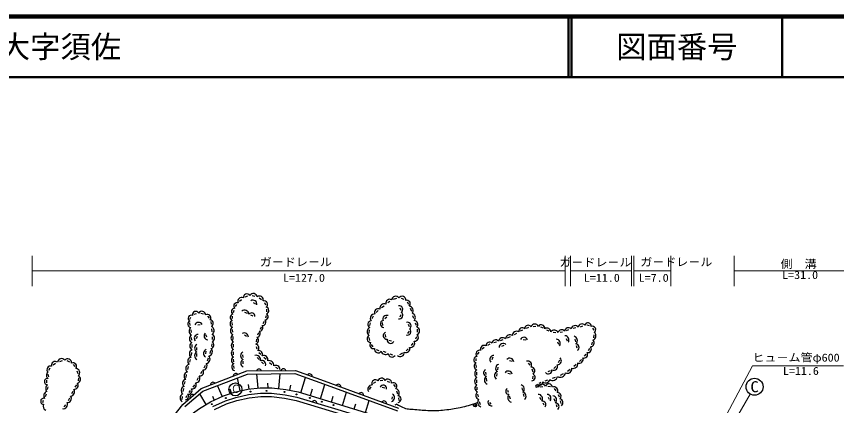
# Model space of a CAD drawing. Units: millimetres, scale not verified. Extents: x 40000 to 680000, y 20000 to 380000.
# Drawn here: x 417760 to 552944, y 315824 to 380000 of the extents above; entities that cross this region are included whole.
import ezdxf
from ezdxf.enums import TextEntityAlignment as Align

# ---------------------------------------------------------------- set-up
doc = ezdxf.new("R2010")
doc.units = ezdxf.units.MM
doc.header["$LTSCALE"] = 1000
doc.header["$PDMODE"] = 32
doc.header["$PDSIZE"] = 500
for name, color, linetype, lineweight in [('M-BGD', 7, 'Continuous', 25), ('M-STR-HTXT', 7, 'Continuous', 13), ('M-STR-STRC', 7, 'Continuous', 25), ('M-TTL', 2, 'Continuous', 140), ('M-TTL-LINE', 7, 'Continuous', 50)]:
    doc.layers.add(name, color=color, linetype=linetype, lineweight=lineweight)
doc.layers.add('M-TTL-TXT', color=7, linetype='Continuous')
doc.styles.add('ＭＳ ゴシック', font='')
doc.styles.get('ＭＳ ゴシック').set_extended_font_data('MS Gothic')

msp = doc.modelspace()

# ---------------------------------------------------------------- linework, layer by layer
at = {"layer": 'M-BGD'}
for p, q in [((455481, 333774), (455901, 333931)), ((456593, 333973), (457067, 333872)), ((454527, 333025), (454863, 333344)), ((456799, 332848), (457140, 332612)), ((457773, 333584), (458157, 333341)), ((458625, 332847), (458830, 332443)), ((478954, 332799), (479310, 333071)), ((479940, 333394), (480437, 333522)), ((481152, 333548), (481589, 333394)), ((482157, 332915), (482374, 332542)), ((453522, 331192), (453637, 331574)), ((453889, 332148), (454102, 332500)), ((455363, 331226), (455797, 331041)), ((458986, 331722), (459000, 331285)), ((477079, 331197), (477393, 331507)), ((477949, 331975), (478353, 332298)), ((480956, 331969), (481133, 331556)), ((482657, 331864), (482861, 331387)), ((446370, 330067), (446533, 330424)), ((447056, 330879), (447462, 331031)), ((448149, 331051), (448598, 330936)), ((449246, 330581), (449530, 330265)), ((453363, 330164), (453404, 330573)), ((456344, 330808), (456709, 330653)), ((458917, 330647), (458809, 330262)), ((476378, 330177), (476635, 330625)), ((478510, 330163), (478794, 330438)), ((481136, 330811), (480948, 330396)), ((483065, 330707), (483193, 330228)), ((446421, 329033), (446348, 329455)), ((447659, 329160), (448068, 329196)), ((449779, 329669), (449858, 329235)), ((453350, 329071), (453342, 329505)), ((458103, 328763), (457913, 328400)), ((458577, 329684), (458400, 329323)), ((476029, 329027), (476108, 329462)), ((478163, 329026), (478104, 329503)), ((482304, 329248), (482499, 328844)), ((483457, 329495), (483628, 329084)), ((501838, 328613), (502236, 328746)), ((502926, 328881), (503399, 328908)), ((504166, 328821), (504558, 328665)), ((509514, 328566), (509978, 328679)), ((510721, 328837), (511134, 328979)), ((511759, 329120), (512150, 329049)), ((512732, 328610), (512935, 328236)), ((446594, 327854), (446556, 328329)), ((447433, 326911), (447596, 327276)), ((449132, 327119), (448984, 327502)), ((449932, 328498), (449988, 327987)), ((450041, 327191), (450037, 326720)), ((453420, 327923), (453387, 328377)), ((453510, 326724), (453477, 327197)), ((455362, 327467), (455691, 327278)), ((457636, 327816), (457485, 327424)), ((475925, 327772), (475968, 328296)), ((478660, 327095), (478576, 327524)), ((482480, 328107), (482247, 327740)), ((483699, 327182), (483521, 326775)), ((483816, 328424), (483837, 327930)), ((498726, 326985), (499176, 327196)), ((499855, 327560), (500249, 327788)), ((500855, 328139), (501228, 328339)), ((505129, 328334), (505503, 328132)), ((506223, 327913), (506695, 327867)), ((507387, 327916), (507792, 328004)), ((508428, 328204), (508831, 328346)), ((512953, 327501), (512866, 327009)), ((446661, 326594), (446625, 327050)), ((446717, 325426), (446709, 325898)), ((449977, 326019), (449905, 325581)), ((453557, 325485), (453548, 325973)), ((457313, 326773), (457257, 326327)), ((476010, 326580), (475897, 327057)), ((476553, 325517), (476305, 325883)), ((479586, 326426), (479159, 326564)), ((483108, 326132), (482798, 325715)), ((495454, 325815), (495829, 325986)), ((496458, 326215), (496868, 326343)), ((497551, 326553), (497993, 326699)), ((501292, 326706), (501699, 326685)), ((506947, 326331), (507133, 325943)), ((508375, 326903), (508558, 326525)), ((509803, 326781), (509909, 326330)), ((512673, 326279), (512520, 325857)), ((446592, 324103), (446665, 324603)), ((447511, 324981), (447511, 325414)), ((448969, 324343), (449022, 324774)), ((449745, 324887), (449614, 324425)), ((453549, 324184), (453550, 324671)), ((457284, 325587), (457407, 325165)), ((457741, 324604), (458026, 324286)), ((477540, 324844), (477119, 325011)), ((478726, 324562), (478255, 324732)), ((481376, 324458), (480914, 324218)), ((482315, 325164), (481984, 324868)), ((493773, 324240), (494036, 324643)), ((494545, 325199), (494882, 325471)), ((497758, 325613), (498174, 325785)), ((510044, 325756), (510139, 325349)), ((512225, 325226), (512011, 324856)), ((424893, 323114), (425369, 323258)), ((426067, 323235), (426536, 323037)), ((446318, 322976), (446436, 323404)), ((447509, 323935), (447510, 324391)), ((449367, 323649), (449185, 323136)), ((453574, 323067), (453559, 323489)), ((455111, 323735), (455103, 324175)), ((455130, 322691), (455122, 323145)), ((457418, 323745), (457750, 323426)), ((458545, 323807), (458905, 323490)), ((479793, 324153), (479362, 324285)), ((493513, 323195), (493553, 323598)), ((496159, 323443), (496329, 323839)), ((499054, 323279), (499456, 323142)), ((507251, 323290), (507076, 322874)), ((510875, 323432), (510553, 323111)), ((511622, 324292), (511351, 323956)), ((423089, 321647), (423336, 322060)), ((423820, 322556), (424195, 322801)), ((427112, 322601), (427385, 322250)), ((445999, 321782), (446123, 322279)), ((448878, 322430), (448669, 322024)), ((453657, 321956), (453617, 322404)), ((458175, 323016), (458479, 322724)), ((459491, 322937), (459877, 322602)), ((460480, 322164), (460868, 321930)), ((493596, 322097), (493546, 322530)), ((497084, 321724), (497152, 322144)), ((502122, 322835), (502409, 322479)), ((502739, 321875), (502864, 321408)), ((506689, 322290), (506333, 321929)), ((509012, 321751), (508600, 321456)), ((509996, 322596), (509627, 322272)), ((423093, 320590), (423018, 320997)), ((427734, 321576), (427902, 321101)), ((427975, 320405), (427918, 319920)), ((445713, 320474), (445819, 320954)), ((447724, 320405), (447481, 319958)), ((448325, 321422), (448095, 321039)), ((448232, 318635), (455748, 321531)), ((448490, 318198), (455844, 321032)), ((454643, 318240), (454180, 320391)), ((455748, 321531), (463748, 321606)), ((455844, 321032), (463664, 321105)), ((457632, 318706), (457366, 321047)), ((460999, 318629), (461258, 321083)), ((463664, 321105), (468358, 319417)), ((463748, 321606), (468503, 319896)), ((464647, 317957), (465418, 320475)), ((493666, 320859), (493662, 321357)), ((495167, 320937), (495124, 321331)), ((496918, 320689), (496991, 321142)), ((498763, 321157), (499178, 321070)), ((502901, 320659), (502821, 320240)), ((505739, 321535), (505339, 321377)), ((506560, 320474), (506057, 320289)), ((507863, 321036), (507371, 320804)), ((422779, 319569), (422776, 320011)), ((427659, 319225), (427410, 318853)), ((445468, 319338), (445559, 319774)), ((447110, 319259), (446848, 318875)), ((451689, 317353), (450885, 319121)), ((456097, 318532), (456011, 319282)), ((459229, 318746), (459227, 319529)), ((462829, 318373), (463000, 319211)), ((467890, 316964), (468612, 319324)), ((468358, 319417), (480550, 314957)), ((468503, 319896), (480722, 315426)), ((476604, 319500), (476977, 319758)), ((477715, 319963), (478166, 319993)), ((478845, 319881), (479269, 319709)), ((479917, 319288), (480189, 318933)), ((493662, 319586), (493659, 320048)), ((495282, 319877), (495231, 320346)), ((503508, 319261), (503378, 319116)), ((504205, 319630), (503883, 319489)), ((505282, 320020), (504835, 319865)), ((505325, 319037), (505784, 318982)), ((422566, 317319), (422703, 317781)), ((422902, 318488), (422975, 318938)), ((427051, 318157), (426864, 317747)), ((445171, 316025), (448232, 318635)), ((445249, 318146), (445332, 318633)), ((445534, 315678), (448490, 318198)), ((446417, 318324), (446156, 317986)), ((449029, 316031), (447970, 317756)), ((452727, 318464), (452718, 318454)), ((453204, 317874), (452986, 318539)), ((456032, 317629), (457996, 317852)), ((457996, 317852), (459830, 317858)), ((459830, 317858), (462053, 317623)), ((466243, 317468), (466582, 318574)), ((471497, 315860), (472160, 318026)), ((475970, 318483), (476214, 318910)), ((478052, 318858), (478483, 318764)), ((480415, 318258), (480554, 317776)), ((493726, 318447), (493690, 318880)), ((493912, 317256), (493823, 317732)), ((498843, 317973), (498736, 318316)), ((501047, 318756), (501159, 318312)), ((501303, 317741), (501408, 317325)), ((503374, 318897), (503557, 318859)), ((504107, 318922), (504552, 318988)), ((506375, 318661), (506695, 318277)), ((422109, 316333), (422211, 316742)), ((426510, 317038), (426291, 316630)), ((445083, 316813), (445127, 317308)), ((445819, 317451), (445678, 317088)), ((450366, 316751), (450111, 317312)), ((450153, 315676), (452208, 316612)), ((452208, 316612), (453947, 317180)), ((452408, 316098), (454091, 316649)), ((453947, 317180), (456032, 317629)), ((454091, 316649), (456121, 317085)), ((456121, 317085), (458028, 317302)), ((458028, 317302), (459801, 317308)), ((459801, 317308), (461968, 317078)), ((461968, 317078), (463858, 316693)), ((462053, 317623), (463993, 317226)), ((463858, 316693), (473467, 313751)), ((463993, 317226), (473628, 314277)), ((469691, 316413), (469982, 317364)), ((475297, 314691), (475906, 316656)), ((479713, 317283), (479664, 316903)), ((480761, 317094), (480783, 316683)), ((494229, 315974), (494104, 316439)), ((496018, 316035), (495802, 316361)), ((499182, 316879), (499030, 317367)), ((503987, 317240), (504214, 316826)), ((505420, 317235), (505592, 316868)), ((506353, 316979), (506514, 316540)), ((507059, 317658), (507216, 317264)), ((507404, 316605), (507505, 316171)), ((425868, 315972), (425573, 315605)), ((442053, 312017), (445171, 316025)), ((450411, 315190), (452408, 316098)), ((473431, 315268), (473684, 316093)), ((480471, 316083), (480121, 315922)), ((504499, 316304), (504689, 315956)), ((506718, 315984), (506857, 315602))]:
    msp.add_line(p, q, dxfattribs=at)
msp.add_lwpolyline([(432728, 297220), (440838, 307770), (443319, 310961), (446183, 314061), (447947, 315366), (449734, 316463), (451884, 317442), (453714, 318040), (455888, 318508), (457944, 318742), (459875, 318748), (462189, 318503), (464213, 318090), (473890, 315127), (485348, 311576), (497337, 307913)], dxfattribs=at)
for centre, radius in [((453856, 318495), 1061), ((456343, 318137), 75), ((458991, 318262), 75), ((461955, 318081), 75), ((463926, 317678), 75), ((452277, 317067), 75), ((466144, 317095), 75), ((468096, 316454), 75), ((449947, 316058), 75), ((470034, 315919), 75)]:
    msp.add_circle(centre, radius, dxfattribs=at)
for centre, radius, start, end in [((455752, 333656), 593, 33.45276, 187.19915), ((456803, 333671), 638, 6.05266, 150.74515), ((454143, 332250), 545, 72.88308, 224.34292), ((454882, 333019), 630, 63.3712, 203.26282), ((456749, 332564), 645, 349.2406, 121.37864), ((457837, 333283), 605, 343.33723, 131.20809), ((458555, 332534), 593, 309.56144, 103.54824), ((478404, 331861), 748, 69.14092, 189.08117), ((479266, 332735), 621, 56.3507, 196.3076), ((480269, 333194), 661, 34.57382, 174.92256), ((481331, 333269), 599, 350.35266, 149.91809), ((482106, 332621), 578, 314.98619, 108.70218), ((447320, 330796), 560, 29.6239, 191.66221), ((448337, 330772), 610, 0.62656, 150.45958), ((453721, 331344), 526, 86.4532, 239.68903), ((455362, 330856), 724, 5.01223, 128.83966), ((458791, 331510), 584, 288.08033, 75.98151), ((477402, 331196), 608, 64.35214, 205.60914), ((480837, 331696), 606, 304.86446, 97.33504), ((482457, 331512), 702, 317.61216, 85.30275), ((446565, 330222), 506, 65.79884, 242.5145), ((449261, 330328), 548, 319.98493, 124.81772), ((449617, 329388), 591, 298.28976, 83.82161), ((453553, 330351), 549, 100.29961, 247.8943), ((456506, 330523), 579, 357.0925, 136.75938), ((458343, 329566), 535, 260.10368, 48.28291), ((458721, 330492), 527, 267.65536, 61.44748), ((476780, 330235), 702, 83.92321, 216.78669), ((478790, 330068), 643, 68.20014, 199.93832), ((480871, 330698), 590, 254.95136, 58.0089), ((482806, 330340), 719, 315.58414, 76.3704), ((446575, 329258), 571, 115.28765, 261.54943), ((446963, 328104), 755, 128.70703, 241.55016), ((447801, 328913), 642, 28.78453, 161.24881), ((449587, 328183), 752, 305.5947, 65.55929), ((453561, 329291), 592, 111.20374, 250.69686), ((453666, 328169), 639, 118.10444, 249.99693), ((457841, 328660), 558, 262.37787, 42.76381), ((476309, 328016), 736, 115.33038, 235.50535), ((476293, 329211), 609, 97.15349, 240.59462), ((478327, 329278), 588, 103.90031, 269.28049), ((482212, 328960), 601, 303.7957, 102.7211), ((483305, 329209), 627, 314.09455, 88.61695), ((483569, 328134), 648, 289.86812, 74.5101), ((501139, 328055), 586, 47.53009, 188.32601), ((502108, 328499), 574, 34.99832, 181.23133), ((503205, 328616), 662, 24.52697, 161.37163), ((504283, 328573), 572, 352.93193, 146.17038), ((505219, 327991), 630, 0.62705, 125.79276), ((508717, 328065), 602, 41.15665, 176.72368), ((509831, 328343), 671, 37.00062, 169.85098), ((510986, 328663), 625, 41.46446, 172.31194), ((511963, 328954), 523, 349.25339, 166.34178), ((512694, 328347), 553, 302.33958, 113.11292), ((446920, 326866), 656, 118.86214, 249.26848), ((447713, 326918), 635, 89.3407, 222.41407), ((449330, 327324), 641, 134.8465, 267.36848), ((449758, 326968), 660, 292.90425, 66.19396), ((453800, 326984), 682, 121.11486, 246.79808), ((455353, 327169), 641, 354.36358, 125.8536), ((457354, 327688), 588, 273.1791, 45.38553), ((476198, 326850), 637, 118.63959, 265.31511), ((478783, 327355), 566, 109.47641, 277.89533), ((482219, 328005), 562, 244.96803, 54.32296), ((483404, 327058), 605, 263.06225, 50.54569), ((499119, 326737), 763, 57.39617, 172.63448), ((500189, 327423), 661, 55.89955, 183.71923), ((506410, 327529), 731, 28.23606, 140.09646), ((507638, 327735), 600, 37.33698, 166.56139), ((508188, 326677), 650, 320.0704, 91.67186), ((509519, 326571), 708, 310.46781, 75.94972), ((512593, 327304), 699, 285.15015, 55.43489), ((447047, 325646), 706, 120.56922, 240.7992), ((447784, 325291), 657, 114.48895, 245.35532), ((449710, 325830), 611, 281.44074, 60.09572), ((453910, 325732), 730, 121.18231, 240.89392), ((456992, 326569), 662, 292.73944, 53.3978), ((457030, 325307), 687, 320.22921, 71.50547), ((476601, 325826), 599, 139.49921, 289.3273), ((479442, 326681), 592, 168.98122, 330.13726), ((482675, 326139), 730, 260.49537, 25.93769), ((495723, 325739), 560, 41.18891, 188.20205), ((496744, 326069), 601, 39.03843, 176.3266), ((497890, 326334), 688, 46.71729, 170.46682), ((497997, 325382), 689, 48.69723, 176.15662), ((501399, 326444), 639, 20.61893, 153.35016), ((506750, 326099), 662, 320.39621, 90.74923), ((509875, 325419), 623, 305.95709, 80.46044), ((512365, 326157), 627, 271.17359, 48.99189), ((447029, 324330), 771, 115.03724, 228.74981), ((447824, 324070), 698, 116.67984, 243.16443), ((449265, 324433), 667, 108.05112, 237.88065), ((449374, 324717), 688, 280.05629, 48.3824), ((453885, 324463), 712, 117.64554, 242.0913), ((455392, 324059), 671, 116.29997, 245.78359), ((457708, 324271), 616, 338.28302, 104.15608), ((477369, 325113), 589, 165.39892, 328.62656), ((478588, 325012), 746, 195.98528, 307.62487), ((481021, 324603), 673, 227.00405, 4.29629), ((481994, 325182), 609, 240.30306, 22.87937), ((494130, 324328), 638, 75.45394, 219.34184), ((494840, 325165), 593, 56.38071, 201.77567), ((511308, 324255), 599, 251.26561, 31.21076), ((511934, 325143), 589, 258.81456, 41.13653), ((424144, 322506), 603, 49.96222, 196.74071), ((425183, 322925), 652, 33.96178, 176.2086), ((426226, 322902), 634, 353.57338, 142.3694), ((446628, 323127), 633, 99.81592, 230.14772), ((448899, 323534), 781, 279.7916, 40.37967), ((453770, 323297), 581, 112.14175, 252.1155), ((455439, 322831), 695, 117.62256, 244.46101), ((457295, 323418), 705, 343.18654, 108.96855), ((458214, 322631), 633, 339.34908, 112.80601), ((458532, 323402), 688, 344.57909, 111.47622), ((459406, 322465), 784, 352.89435, 105.58469), ((479663, 324439), 620, 181.6698, 326.77552), ((493692, 323385), 542, 95.84685, 251.34435), ((496464, 323446), 663, 91.57684, 221.79559), ((499081, 322982), 656, 5.58646, 136.5915), ((502033, 322514), 652, 329.80257, 106.3074), ((506933, 323221), 649, 267.38275, 45.34631), ((510512, 323452), 648, 248.58334, 21.31496), ((423410, 321739), 614, 75.20397, 224.21166), ((427092, 322282), 597, 323.29221, 113.23846), ((427553, 321264), 660, 308.65713, 88.42918), ((446416, 321917), 750, 104.89439, 227.43085), ((448544, 322352), 639, 265.68146, 40.16969), ((453892, 322189), 631, 118.34142, 252.0129), ((457749, 321433), 417, 16.79862, 164.27821), ((460523, 321803), 659, 356.78902, 120.96287), ((461749, 321471), 417, 16.79862, 164.27821), ((493810, 322330), 615, 118.2768, 253.44173), ((494062, 321103), 768, 123.8246, 238.53902), ((497386, 321980), 640, 104.53146, 237.18564), ((502566, 321548), 638, 302.58138, 87.24796), ((506310, 322294), 656, 245.03644, 25.10795), ((508586, 321883), 737, 241.61992, 9.35316), ((509565, 322687), 729, 249.76863, 12.88747), ((423323, 320794), 626, 124.30804, 235.51462), ((427677, 320165), 651, 282.25368, 63.72665), ((446114, 320669), 725, 106.47844, 228.71204), ((447243, 320343), 766, 273.47766, 29.83866), ((447985, 321349), 629, 263.01445, 35.61344), ((453898, 320693), 417, 37.33316, 184.81275), ((466086, 320642), 417, 356.47714, 143.95673), ((493955, 319844), 672, 115.9597, 245.0562), ((495336, 321217), 578, 116.32651, 256.1081), ((495606, 320058), 724, 124.32396, 248.11065), ((497254, 320773), 703, 107.85574, 233.86136), ((498827, 320867), 654, 12.55993, 143.70455), ((502658, 320478), 589, 274.90384, 64.66537), ((505433, 321650), 602, 219.52599, 4.73641), ((506157, 320800), 821, 232.44703, 348.12363), ((507415, 321318), 824, 236.51573, 354.18081), ((422879, 319778), 508, 79.86071, 270.95055), ((423377, 318655), 786, 128.55937, 220.21083), ((427281, 319154), 652, 264.25669, 35.01085), ((445761, 319510), 627, 101.51056, 234.84778), ((446765, 319214), 639, 257.7112, 34.79598), ((450166, 319255), 417, 37.33316, 184.81275), ((470816, 318926), 417, 356.16621, 143.6458), ((476382, 318527), 707, 88.58635, 210.44936), ((476922, 319495), 584, 42.06122, 206.49994), ((477945, 319760), 603, 19.38304, 167.91172), ((478220, 318651), 567, 346.40784, 159.84514), ((478992, 319571), 616, 354.87183, 140.89447), ((479894, 319010), 583, 316.67532, 119.69729), ((493941, 318686), 611, 116.12705, 253.45245), ((500773, 318547), 701, 311.06459, 77.2648), ((503550, 319144), 258, 215.94432, 62.59085), ((503581, 318969), 241, 337.8074, 174.41212), ((504039, 319660), 468, 217.76292, 10.30231), ((504404, 318721), 620, 29.69276, 165.30302), ((504973, 320246), 690, 226.6989, 351.84419), ((505507, 318788), 613, 6.62567, 156.94808), ((422997, 317443), 739, 107.30448, 214.7389), ((426682, 318083), 680, 271.42894, 38.29468), ((445447, 317072), 719, 111.26136, 237.96362), ((445626, 318313), 721, 108.30913, 232.37666), ((445570, 317332), 555, 275.36623, 43.81643), ((446114, 318293), 594, 255.9831, 29.91845), ((474572, 317552), 417, 356.16621, 143.6458), ((479376, 317142), 691, 289.79607, 55.39641), ((480155, 317914), 715, 316.39079, 76.80097), ((494196, 317537), 708, 127.25959, 254.03192), ((498905, 318192), 500, 121.65197, 272.79308), ((499527, 317166), 796, 138.65502, 255.79003), ((501122, 317381), 647, 308.19509, 80.13429), ((506373, 318293), 621, 328.0171, 114.35018), ((506952, 317385), 581, 309.19972, 95.14027), ((422262, 316535), 503, 75.30469, 265.08091), ((426136, 317003), 691, 267.02522, 35.38689), ((446777, 317241), 417, 56.71509, 204.19468), ((466864, 316225), 417, 359.23884, 146.71843), ((478329, 316177), 417, 356.16621, 143.6458), ((480632, 316890), 532, 275.32067, 85.59435), ((494468, 316331), 702, 131.70417, 258.41407), ((496036, 316350), 568, 142.88305, 284.04849), ((503758, 316950), 724, 326.7288, 90.59886), ((504448, 315979), 580, 318.89072, 98.43694), ((505240, 317018), 638, 318.76257, 91.5823), ((506090, 316731), 715, 317.76264, 82.46309), ((507206, 316307), 637, 307.08991, 79.75214), ((422912, 315743), 752, 157.2381, 244.26126), ((425502, 315992), 678, 256.23215, 28.21856), ((506606, 315650), 600, 311.57929, 88.64644)]:
    msp.add_arc(centre, radius, start, end, dxfattribs=at)
msp.add_open_spline([(480471, 316083), (480853, 315801), (481022, 315715), (481407, 315543), (482134, 315217), (482626, 315292), (483418, 315203), (484381, 315095), (484924, 315048), (485892, 315027), (486851, 315007), (487391, 315024), (488345, 315119), (489360, 315220), (489926, 315315), (490924, 315525), (492055, 315763), (492448, 315895), (493774, 316316)], degree=3, knots=[0, 0, 0, 0, 1, 1, 1, 2, 2, 2, 3, 3, 3, 4, 4, 4, 5, 5, 5, 6, 6, 6, 6], dxfattribs=at)
msp.add_point((493356, 315860), dxfattribs=at)
at = {"layer": 'M-STR-HTXT'}
for p, q in [((420369, 335522), (420369, 340522)), ((508192, 335522), (508192, 340522)), ((509061, 335522), (509061, 340522)), ((519163, 335522), (519163, 340522)), ((519531, 335522), (519531, 340522)), ((525631, 335522), (525631, 340522)), ((536058, 335522), (536058, 340522)), ((420369, 338022), (508192, 338022)), ((509061, 338022), (519163, 338022)), ((519531, 338022), (525631, 338022)), ((536058, 338022), (558148, 338022)), ((526536, 296587), (538694, 317730))]:
    msp.add_line(p, q, dxfattribs=at)
msp.add_lwpolyline([(525390, 296587), (539077, 322402), (554077, 322402)], dxfattribs=at)
at = {"layer": 'M-STR-STRC'}
msp.add_circle((539421, 318937), 1396, dxfattribs=at)
at = {"layer": 'M-TTL'}
msp.add_line((680000, 380000), (40000, 380000), dxfattribs=at)
at = {"layer": 'M-TTL-LINE'}
for p, q in [((508747, 380000), (508747, 370000)), ((509247, 380000), (509247, 370000)), ((543997, 380000), (543997, 370000)), ((40000, 370000), (680000, 370000))]:
    msp.add_line(p, q, dxfattribs=at)

# ---------------------------------------------------------------- texts
at = {"layer": 'M-BGD', "style": 'ＭＳ ゴシック', "width": 0.85}
msp.add_text('Ｃ', height=1320, dxfattribs=at).set_placement((453106, 319245), align=Align.TOP_LEFT)
at = {"layer": 'M-STR-HTXT', "style": 'ＭＳ ゴシック', "width": 1.1}
for p in [(457878, 338433), (507254, 338388), (520588, 338433)]:
    msp.add_text('ガ－ドレ－ル', height=1320, dxfattribs=at).set_placement(p, align=Align.BOTTOM_LEFT)
msp.add_text('側\u3000溝', height=1320, dxfattribs=at).set_placement((546682, 339175), align=Align.MIDDLE_CENTER)
for s, p in [('L=31.0', (543968, 338022)), ('L=127.0', (461699, 337560)), ('L=11.0', (511288, 337560)), ('L=7.0', (520330, 337560)), ('ヒュ－ム管φ600', (539077, 324402)), ('L=11.6', (544091, 322202))]:
    msp.add_text(s, height=1320, dxfattribs=at).set_placement(p, align=Align.TOP_LEFT)
at = {"layer": 'M-STR-STRC', "style": 'ＭＳ ゴシック', "width": 1.1}
msp.add_text('C', height=1833, dxfattribs=at).set_placement((539421, 318937), align=Align.MIDDLE_CENTER)
at = {"layer": 'M-TTL-TXT', "style": 'ＭＳ ゴシック'}
msp.add_text('萩市大字須佐', height=3666, dxfattribs=at).set_placement((405024, 375000), align=Align.MIDDLE_LEFT)
msp.add_text('図面番号', height=3666, dxfattribs=at).set_placement((526622, 375000), align=Align.MIDDLE_CENTER)

doc.saveas('drawing.dxf')
